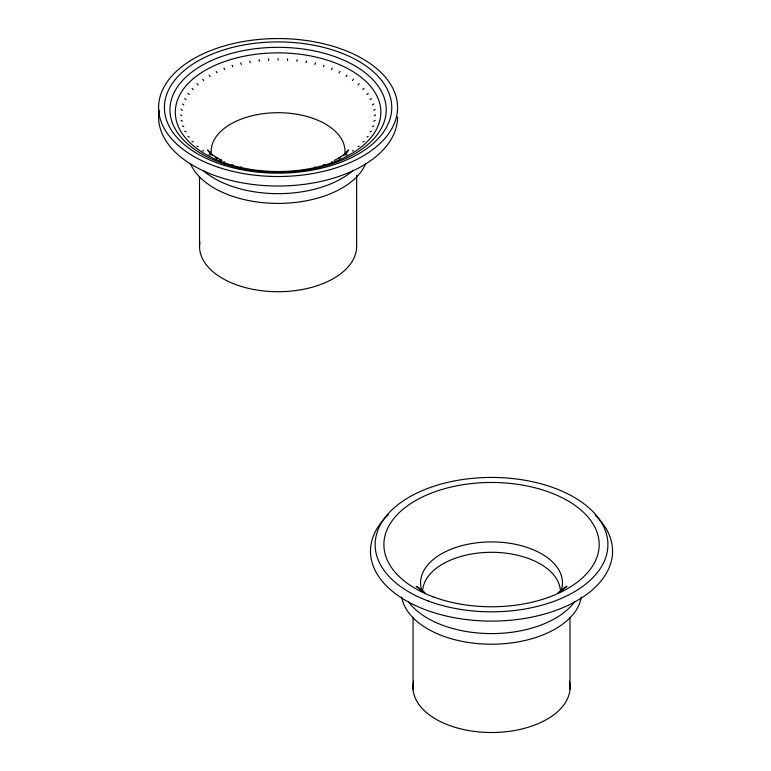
<?xml version="1.0" encoding="UTF-8"?>
<svg xmlns="http://www.w3.org/2000/svg" width="771" height="771" viewBox="0 0 771 771"><rect width="100%" height="100%" fill="white"/><g stroke="black" fill="none" stroke-linecap="round" stroke-linejoin="round"><path stroke-width="1.16" d="M287.506 60.543L287.65 58.837M296.845 61.343L297.114 59.646M305.991 62.663L306.405 60.996M314.876 64.504L315.416 62.856M323.406 66.826L324.071 65.217M345.312 154.499L346.555 151.617L345.379 154.296M331.491 69.631L332.282 68.06M345.341 154.614L346.699 152.109L344.916 154.971M339.067 72.869L339.972 71.346M346.063 76.531L347.066 75.066M346.333 152.851L348.598 149.959L343.799 155.144M352.395 80.569L353.494 79.162M358.014 84.945L359.199 83.596M562.098 590.519L565.056 587.28L561.452 590.885M362.862 89.609L364.124 88.337M366.9 94.534L368.22 93.339M370.08 99.661L371.439 98.543M563.746 588.774L566.964 586.201L558.021 592.697M346.256 152.947L338.334 158.441M372.364 104.952L373.771 103.902M373.752 110.34L375.169 109.366M374.214 115.775L375.641 114.889M373.752 121.211L375.169 120.411M334.315 160.397L340.763 157.024M372.364 126.598L373.771 125.875M370.08 131.889L371.439 131.243M366.9 137.016L368.22 136.438M362.862 141.941L364.124 141.44M358.014 146.606L359.199 146.182M352.395 150.981L353.494 150.624M346.063 155.019L347.066 154.711M339.067 158.672L339.972 158.431M331.491 161.92L332.282 161.717M323.406 164.724L324.071 164.56M314.876 167.047L315.416 166.921M240.754 166.921L241.304 167.047M232.1 164.56L232.775 164.724M223.889 161.717L224.679 161.92M216.198 158.431L217.104 158.672M209.105 154.711L210.117 155.019M202.677 150.624L203.775 150.981M196.971 146.182L198.157 146.606M192.046 141.44L193.309 141.941M187.96 136.438L189.281 137.016M219.542 159.395L221.855 160.397L215.417 157.024M184.732 131.243L186.1 131.889M182.409 125.875L183.806 126.598M181.002 120.411L182.419 121.211M180.53 114.889L181.956 115.775M217.846 158.441L209.914 152.947M425.033 592.697L416.089 586.201L419.318 588.774M181.002 109.366L182.419 110.34M182.409 103.902L183.806 104.952M184.732 98.543L186.1 99.661M187.96 93.339L189.281 94.534M212.382 155.144L207.582 149.959L209.837 152.851M421.602 590.885L418.007 587.28L420.966 590.519M192.046 88.337L193.309 89.609M196.971 83.596L198.157 84.945M202.677 79.162L203.775 80.569M209.105 75.066L210.117 76.531M211.254 154.971L209.471 152.109L210.377 153.776M216.198 71.346L217.104 72.869M223.889 68.06L224.679 69.631M210.396 153.4L209.616 151.617L210.444 153.535M232.1 65.217L232.775 66.826M240.754 62.856L241.304 64.504M249.765 60.996L250.18 62.663M259.056 59.646L259.335 61.343M268.52 58.837L268.665 60.543M569.981 617.359L569.981 689.534M413.083 617.359L413.083 689.534M356.645 175.393L356.645 246.363A78.555 45.354 0 0 1 274.235 291.66A78.555 45.354 0 0 1 199.911 241.921M278.09 58.567L278.09 60.273M199.535 176.598L199.535 246.363M211.35 154.181A66.923 38.637 0 0 1 278.09 112.701A66.923 38.637 0 0 1 344.82 154.181M397.566 117.038A119.486 68.985 0 0 1 272.221 185.936A119.486 68.985 0 0 1 159.183 110.272M365.791 163.491A90.197 52.071 0 0 1 278.09 203.409A90.197 52.071 0 0 1 190.389 163.491M353.079 170.516A90.197 52.071 0 0 1 203.091 170.516M569.412 681.236A78.555 45.354 0 0 1 491.532 732.508A78.555 45.354 0 0 1 413.642 681.236M574.559 601.862A90.197 52.071 0 0 1 491.532 633.589A90.197 52.071 0 0 1 408.505 601.862M581.324 597.033A90.197 52.071 0 0 1 491.532 644.209A90.197 52.071 0 0 1 401.739 597.033M595.549 515.5A121.037 69.882 0 0 1 569.326 604.753A121.037 69.882 0 0 1 412.524 604.165A121.037 69.882 0 0 1 388.333 514.71M422.142 591.376A70.932 40.95 0 0 1 491.532 541.907A70.932 40.95 0 0 1 560.912 591.376M422.604 592.089A68.927 39.793 0 0 1 491.532 552.296A68.927 39.793 0 0 1 560.459 592.089M218.347 167.278A119.486 68.985 0 0 0 397.566 107.535A119.486 68.985 0 0 0 218.347 47.792A119.486 68.985 0 0 0 218.347 167.278M221.258 164.368A113.665 65.622 0 0 0 391.755 107.535A113.665 65.622 0 0 0 221.258 50.703A113.665 65.622 0 0 0 221.258 164.368M224.014 163.818A108.142 62.432 0 0 0 386.223 109.752A108.142 62.432 0 0 0 224.014 55.685A108.142 62.432 0 0 0 224.014 163.818M226.703 163.587A102.765 59.328 0 0 0 380.845 112.209A102.765 59.328 0 0 0 226.703 60.822A102.765 59.328 0 0 0 226.703 163.587M432.897 596.744A107.651 62.152 0 0 0 599.028 547.873A107.651 62.152 0 0 0 442.66 489.248A107.651 62.152 0 0 0 432.897 596.744M428.146 600.975A116.382 67.193 0 0 0 607.75 548.142A116.382 67.193 0 0 0 438.689 484.757A116.382 67.193 0 0 0 428.146 600.975"/></g></svg>
